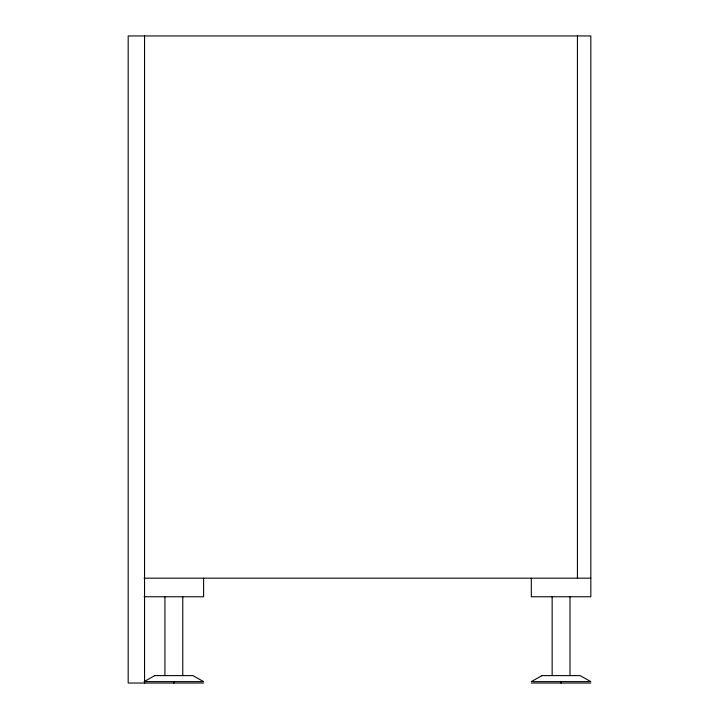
<?xml version="1.0" encoding="UTF-8"?>
<svg xmlns="http://www.w3.org/2000/svg" width="719" height="719" viewBox="0 0 719 719"><rect width="100%" height="100%" fill="white"/><g stroke="black" fill="none" stroke-linecap="round" stroke-linejoin="round"><path stroke-width="1.08" d="M144.097 578.175L590.82 578.175M144.097 596.77L203.603 596.77L203.603 578.175M203.603 683.05L128.18 683.05L128.18 35.95L590.82 35.95L590.82 596.77L531.314 596.77L531.314 578.175M531.314 683.05L590.82 683.05M577.429 35.95L577.429 578.175M569.987 596.77L569.987 675.608M561.072 681.612L561.072 683.05M552.147 596.77L552.147 675.608M182.77 596.77L182.77 675.608M173.845 681.612L173.845 683.05M164.93 596.77L164.93 675.608M144.546 35.95L144.546 683.05M154.81 675.608L144.097 681.612L203.603 681.612L192.89 675.608L154.81 675.608M542.027 675.608L531.314 681.612L590.82 681.612L580.107 675.608L542.027 675.608"/></g></svg>
